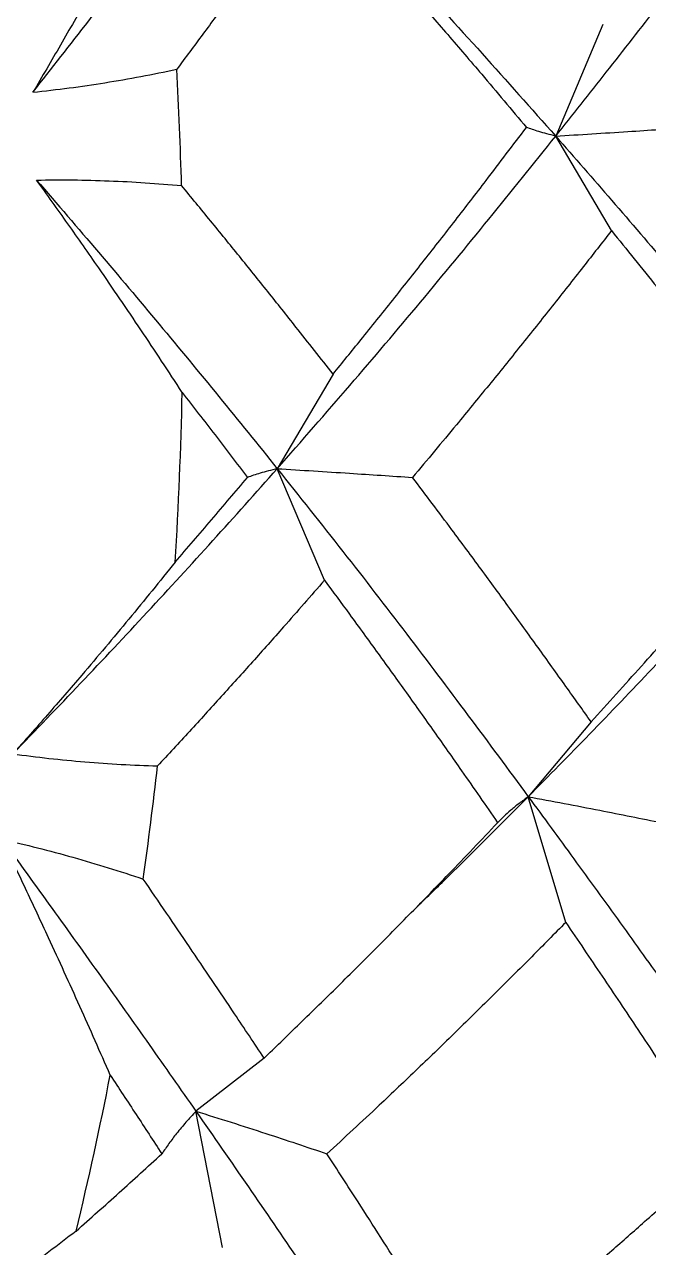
# Model space of a CAD drawing. Header units: inches. Extents: x 0.04 to 1.76, y 0.04 to 1.35.
# Drawn here: x 1.5251 to 1.5528, y 1.1848 to 1.2389 of the extents above; entities that cross this region are included whole.
import ezdxf

# ---------------------------------------------------------------- set-up
doc = ezdxf.new("R2010")
doc.units = ezdxf.units.IN
doc.header["$LTSCALE"] = 0.16341
doc.header["$MEASUREMENT"] = 0
doc.linetypes.add('SLD-Solid', pattern=[0])

msp = doc.modelspace()

# ---------------------------------------------------------------- linework, layer by layer
at = {"color": 7, "linetype": 'SLD-Solid', "lineweight": 25}
for p, q in [((1.5507350925, 1.2388786376), (1.5486440188, 1.2339407871)), ((1.551112945, 1.2297586413), (1.5486440188, 1.2339407871)), ((1.5387949285, 1.2234139369), (1.5363260047, 1.2192317911)), ((1.5384170761, 1.2142939405), (1.5363260047, 1.2192317911)), ((1.5502129423, 1.2080357704), (1.5474335107, 1.2047234067)), ((1.5490896925, 1.1991645435), (1.5474335107, 1.2047234067)), ((1.5357416131, 1.1931636135), (1.5327274926, 1.1908113856)), ((1.5339036089, 1.1847831424), (1.5327274926, 1.1908113856))]:
    msp.add_line(p, q, dxfattribs=at)
for centre, radius, start, end in [((1.3461415039, 1.2266251974), 0.1860204439925224, 1.5799845566, 3.1649858125), ((1.3461730176, 1.2265485007), 0.1859890043279441, 356.4705580929, 358.7845087576), ((1.3571972247, 1.2255511668), 0.1749172498242015, 351.9581456337, 353.6094576716), ((1.3773472148, 1.2220395148), 0.1544580081686029, 346.3202215935, 348.9392628358)]:
    msp.add_arc(centre, radius, start, end, dxfattribs=at)
for points, knots in [([(1.525516288235464, 1.23588076841667), (1.52634179293416, 1.236934513898274), (1.527985355629598, 1.239032499248069), (1.530409330364394, 1.242185469018567), (1.532787106963643, 1.245318623167658), (1.534342769354098, 1.24741023033517), (1.535115496542415, 1.248449171519023)], [0, 0, 0, 0, 0.2539153093385983, 0.5055401027864024, 0.754392335731813, 1, 1, 1, 1]), ([(1.535115496542415, 1.248449171519023), (1.536290712165952, 1.247255333902211), (1.538631438095987, 1.244877517772168), (1.542052027771104, 1.241257135150964), (1.545387614710178, 1.237615447576524), (1.54756095089245, 1.235162965511715), (1.548644018810853, 1.233940787062508)], [0, 0, 0, 0, 0.2533023237104265, 0.5045127935440794, 0.7530771807559615, 0.9999999999999999, 0.9999999999999999, 0.9999999999999999, 0.9999999999999999]), ([(1.548644018810853, 1.233940787062508), (1.549392336873095, 1.234882287049729), (1.550915524111855, 1.236798692436939), (1.553179957237128, 1.239700451178565), (1.555433122337698, 1.242630382835384), (1.557638804039216, 1.245541448650153), (1.559080794994036, 1.247484368599099), (1.55979684975711, 1.248449171519023)], [0, 0, 0, 0, 0.1971496803772153, 0.4012944393944001, 0.6033681355262792, 0.8030430532216429, 1, 1, 1, 1]), ([(1.531153656035266, 1.245931425767816), (1.530890277309207, 1.245439328922951), (1.530363540416235, 1.24445517364593), (1.529561856181958, 1.24298533419757), (1.528751885354601, 1.241520425519118), (1.527811494822904, 1.239845603215467), (1.526737194073635, 1.237963261311437), (1.525923182491281, 1.236574805884728), (1.525516288235464, 1.23588076841667)], [0, 0, 0, 0, 0.1452925671005681, 0.2905737927726776, 0.4358265434186547, 0.5810338865017826, 0.7905743497266543, 1, 1, 1, 1]), ([(1.53789492813848, 1.245136807802885), (1.537405955164836, 1.244453821527494), (1.536547485738208, 1.243254731050448), (1.53530677221304, 1.241544204166468), (1.534176271745103, 1.239997885902883), (1.533033311052899, 1.238446904814642), (1.532263939662169, 1.237413659851964), (1.531878209245115, 1.236895634337662)], [0, 0, 0, 0, 0.2469551584762282, 0.4335688570269495, 0.6212589024610754, 0.810115162495898, 0.9999999999999999, 0.9999999999999999, 0.9999999999999999, 0.9999999999999999]), ([(1.53789492813848, 1.245136807802885), (1.538346788080151, 1.244641415695802), (1.539321961177748, 1.243572294468099), (1.540805142167824, 1.241918571954953), (1.542344760171955, 1.240178451124176), (1.543866858207125, 1.238431487503216), (1.545539659442826, 1.236485247595666), (1.546693289348723, 1.2351116925622), (1.547351614536109, 1.23432786590326)], [0, 0, 0, 0, 0.1400497810388259, 0.3022458204382025, 0.4639773495991624, 0.6253449120906186, 0.7862010340643273, 1, 1, 1, 1]), ([(1.525516288235464, 1.23588076841667), (1.526048522713506, 1.235940611234032), (1.527113774700015, 1.236060384910302), (1.528706354614752, 1.236296689994246), (1.530296164906516, 1.23656971160088), (1.53135060392797, 1.236786940437808), (1.531878209245115, 1.236895634337662)], [0, 0, 0, 0, 0.2492782098709253, 0.4989231611514177, 0.7492782426523044, 1, 1, 1, 1]), ([(1.536326004685775, 1.219231791113915), (1.537400250829949, 1.220455755870547), (1.539536274634924, 1.222889479157143), (1.542655095793146, 1.226571529258141), (1.54568632378474, 1.230251378632381), (1.547661522657438, 1.23271522811915), (1.548644018810853, 1.233940787062508)], [0, 0, 0, 0, 0.2546156657955968, 0.5062760766774946, 0.7544136632424951, 1, 1, 1, 1]), ([(1.538794928536507, 1.223413936866377), (1.539205236143053, 1.223918487110565), (1.540090017556616, 1.225006491990669), (1.541435096622069, 1.22668506124029), (1.542829599917042, 1.228446193198217), (1.544206347023931, 1.230208622753596), (1.545716778693948, 1.232165640598624), (1.546757970916853, 1.233542715968088), (1.547351614536109, 1.23432786590326)], [0, 0, 0, 0, 0.1406693534259168, 0.3033373678274353, 0.4652727561212026, 0.626573275620008, 0.787087929288222, 0.9999999999999999, 0.9999999999999999, 0.9999999999999999, 0.9999999999999999]), ([(1.548644018810853, 1.233940787062508), (1.54851365810148, 1.233973490793845), (1.548263316495648, 1.234036294261692), (1.547919269290785, 1.234135321620459), (1.547618311368637, 1.234230502474632), (1.547438046473067, 1.234296312061224), (1.547351614536109, 1.23432786590326)], [0, 0, 0, 0, 0.2986710715165656, 0.5735608222662952, 0.7955344327569557, 1, 1, 1, 1]), ([(1.548644018810853, 1.233940787062508), (1.549178335338921, 1.233974072090342), (1.550243818110576, 1.234040445900336), (1.551774632414427, 1.234138804893008), (1.553233999824775, 1.234234369879954), (1.554162202453015, 1.234296757515024), (1.55462503275086, 1.23432786590326)], [0, 0, 0, 0, 0.2679648528902837, 0.534349807960392, 0.7678125330440112, 1, 1, 1, 1]), ([(1.548644018810853, 1.233940787062508), (1.549470936144016, 1.232997239962805), (1.551156799304464, 1.231073599918336), (1.553662484399707, 1.228147746367649), (1.556160127061297, 1.225177614281286), (1.558609819837172, 1.222210406994117), (1.560210902866797, 1.220221280376131), (1.56100736019204, 1.219231791113915)], [0, 0, 0, 0, 0.1958652717369839, 0.3993168758110945, 0.6013689721007501, 0.8017013506701384, 1, 1, 1, 1]), ([(1.525677188536798, 1.231997285283816), (1.526211590778622, 1.232001960371522), (1.527280631780647, 1.232011312616059), (1.528884939413424, 1.231968217191437), (1.530489307216496, 1.231888151808021), (1.531557159382633, 1.231798881338833), (1.532091224433123, 1.231754234486819)], [0, 0, 0, 0, 0.2496523607071899, 0.4994152137855802, 0.7496424621290889, 1, 1, 1, 1]), ([(1.532120171546327, 1.222603165623979), (1.531817273456162, 1.223066792231662), (1.531211886529241, 1.223993419029183), (1.530292046854576, 1.225374200846192), (1.529364529330326, 1.226746900874141), (1.528290178725453, 1.228311640898568), (1.527065712616035, 1.230064809923892), (1.526139666640999, 1.23135363239062), (1.525677188536798, 1.231997285283816)], [0, 0, 0, 0, 0.1458338456965522, 0.2914706515295984, 0.4368946511192844, 0.582089540097479, 0.7912906675999929, 1, 1, 1, 1]), ([(1.525677188536798, 1.231997285283816), (1.526590922687167, 1.230937123766049), (1.528413348475795, 1.2288226513133), (1.531099660810373, 1.225629213362146), (1.533740188711708, 1.222437840384168), (1.535466761342938, 1.220297132391059), (1.536326004685775, 1.219231791113915)], [0, 0, 0, 0, 0.2525574641979317, 0.503721170626259, 0.7530226805308315, 1, 1, 1, 1]), ([(1.538794928536507, 1.223413936866377), (1.538249116601018, 1.224109212939879), (1.537291694590075, 1.225328813635961), (1.53590768812282, 1.227064339429354), (1.534648318771782, 1.228628548194877), (1.533376375370755, 1.230193210915281), (1.532520145183635, 1.231233240895899), (1.532091224433123, 1.231754234486819)], [0, 0, 0, 0, 0.2478098398324007, 0.4346892762086009, 0.6223247324221849, 0.810806998333198, 1, 1, 1, 1]), ([(1.551112944953156, 1.229758641310046), (1.550698218334331, 1.229227185671481), (1.549826698464515, 1.228110367681243), (1.548487529823843, 1.226412340633838), (1.547093437783464, 1.224661466582706), (1.545680591101539, 1.222912633181904), (1.544089949009214, 1.220969635059355), (1.54295994697404, 1.219618500513018), (1.542312800257083, 1.218844712273163)], [0, 0, 0, 0, 0.1442415821836289, 0.3031139049692483, 0.4627192911526635, 0.6231211932859038, 0.7841633246100244, 1, 1, 1, 1]), ([(1.551112944953156, 1.229758641310046), (1.551786655459174, 1.228925598157455), (1.553129695029132, 1.227264929506133), (1.554802258395394, 1.225157086195567), (1.556143851867942, 1.223448514338459), (1.557250615011063, 1.222027124269017), (1.558434252640529, 1.220494250745546), (1.559272954136329, 1.219393677364261), (1.559691297747828, 1.218844712273163)], [0, 0, 0, 0, 0.2315260881808205, 0.4615464581990611, 0.5814829006977831, 0.7009751706378713, 0.8508466627642547, 1, 1, 1, 1]), ([(1.532120171546327, 1.222603165623979), (1.532605019034553, 1.221976930538307), (1.533572058401431, 1.220727890385533), (1.534529250579996, 1.219471288048865), (1.535006532385289, 1.218844712273163)], [0, 0, 0, 0, 0.5013730617722756, 1, 1, 1, 1]), ([(1.524625669525329, 1.206617414532693), (1.525626928357352, 1.207654960585389), (1.527626957260225, 1.209727473732928), (1.530575381261641, 1.212874417383987), (1.533479838552604, 1.216036871672955), (1.535379227203572, 1.21816900080491), (1.536326004685775, 1.219231791113915)], [0, 0, 0, 0, 0.2513899006647542, 0.5021549385030867, 0.7518419973654403, 1, 1, 1, 1]), ([(1.531809255901521, 1.215098751416617), (1.532346094662219, 1.215721641317153), (1.533417843044484, 1.216965182752876), (1.534477605126314, 1.218218954693128), (1.535006532385289, 1.218844712273163)], [0, 0, 0, 0, 0.5008999962873373, 1, 1, 1, 1]), ([(1.536326004685775, 1.219231791113915), (1.536194200540472, 1.219199131649525), (1.535940562930311, 1.219136283334108), (1.535590407017662, 1.219037403666076), (1.535281899854026, 1.218942166805294), (1.535095893852852, 1.218876337940682), (1.535006532385289, 1.218844712273163)], [0, 0, 0, 0, 0.2960885061383737, 0.5697785977871817, 0.7933119596375708, 1, 1, 1, 1]), ([(1.536326004685775, 1.219231791113915), (1.536860621052317, 1.219198572284065), (1.537926596160565, 1.219132337039577), (1.539458671153178, 1.219034025120558), (1.540919666585582, 1.218938402512223), (1.541849304253872, 1.218875883044663), (1.542312800257083, 1.218844712273163)], [0, 0, 0, 0, 0.2678547082246156, 0.5340772738427085, 0.7677016231750508, 1, 1, 1, 1]), ([(1.536326004685775, 1.219231791113915), (1.537298114078651, 1.218011251972473), (1.539227229615403, 1.215589136685631), (1.542043373771078, 1.211945680906105), (1.544771293569166, 1.208328004284413), (1.54655044971032, 1.205919056491043), (1.547433510667494, 1.2047234066574)], [0, 0, 0, 0, 0.2561647748544411, 0.5083496268644994, 0.7559757465613063, 1, 1, 1, 1]), ([(1.550212942263558, 1.208035770373538), (1.54984170545741, 1.208557645646193), (1.549060805922925, 1.209655414376894), (1.547861345435159, 1.211328425207593), (1.546611440934759, 1.213058566234036), (1.545342937334226, 1.21479216091723), (1.543912227460375, 1.216724583996989), (1.542895563865791, 1.218072227221888), (1.542312800257083, 1.218844712273163)], [0, 0, 0, 0, 0.1435028823270791, 0.3018594389093592, 0.4612552450432202, 0.6217495367170355, 0.7831823563347975, 1, 1, 1, 1]), ([(1.547433510667494, 1.2047234066574), (1.548338096799684, 1.205643170979867), (1.550184844771694, 1.207520905821024), (1.552930481050533, 1.210391112235881), (1.555672578443483, 1.213320441542238), (1.558367543962822, 1.216262808853066), (1.560129539482356, 1.218244512497165), (1.56100736019204, 1.219231791113915)], [0, 0, 0, 0, 0.194765769932721, 0.3976219376359433, 0.5996534510709598, 0.8005485894803251, 1, 1, 1, 1]), ([(1.550212942263558, 1.208035770373538), (1.550955430009531, 1.208854272646905), (1.552437324425447, 1.210487880682724), (1.554282152524568, 1.212568245193905), (1.5557638609972, 1.214259958399348), (1.556988164659712, 1.215671716901327), (1.558298886010284, 1.217198048867726), (1.559227648336209, 1.218296401383158), (1.559691297747828, 1.218844712273163)], [0, 0, 0, 0, 0.2305950661227425, 0.4602332397793948, 0.5801903318932384, 0.6998558310212335, 0.850164392478582, 1, 1, 1, 1]), ([(1.531809255901521, 1.215098751416617), (1.531469716537504, 1.214676204172242), (1.53079146164069, 1.21383213491841), (1.529762397122255, 1.21257810396677), (1.528726525078854, 1.211335039411976), (1.527529084267955, 1.209922933662489), (1.526167092834007, 1.208346521518322), (1.525138817664079, 1.207193043580457), (1.524625669525329, 1.206617414532693)], [0, 0, 0, 0, 0.1462896794901163, 0.2922244133750609, 0.4377901198485849, 0.5829722803650023, 0.7918874204139715, 1, 1, 1, 1]), ([(1.538417076129774, 1.214293940547987), (1.537814175635264, 1.213605292291638), (1.536757402938151, 1.212398219678746), (1.535230026899113, 1.210685123756946), (1.533842070367766, 1.209145691123481), (1.532441772948947, 1.207610002070308), (1.531499352043986, 1.20659174394807), (1.531027592182231, 1.206082021266357)], [0, 0, 0, 0, 0.2485428146197995, 0.4356494362589555, 0.6232375260600679, 0.8113991193479854, 1, 1, 1, 1]), ([(1.538417076129774, 1.214293940547987), (1.538785636894152, 1.213794021997554), (1.539579641369276, 1.212717028446949), (1.540786447834948, 1.211059399003196), (1.542036091715925, 1.209325309537439), (1.543268188116376, 1.207595465664458), (1.544617543224529, 1.205681183968882), (1.545547639036059, 1.204337849216849), (1.546077391578349, 1.203572729117162)], [0, 0, 0, 0, 0.1414007081580597, 0.3046249246109299, 0.4667999822406743, 0.6280202078361617, 0.7881323212761745, 1, 1, 1, 1]), ([(1.524625669525329, 1.206617414532693), (1.525156901257623, 1.206548377362111), (1.526219059590327, 1.206410342674908), (1.527818996532003, 1.206259022288143), (1.529421800572948, 1.206143964817681), (1.530492416110457, 1.206102665729984), (1.531027592182231, 1.206082021266357)], [0, 0, 0, 0, 0.250033390906733, 0.4999231662220983, 0.7500230978253357, 1, 1, 1, 1]), ([(1.542519440297139, 1.199868593997647), (1.54297255630837, 1.200304126403506), (1.544632699143376, 1.201899845789005), (1.546254419424115, 1.203534738349517), (1.547433510667494, 1.2047234066574)], [0, 0, 0, 0, 0.27293796755051, 1, 1, 1, 1]), ([(1.547433510667494, 1.2047234066574), (1.547296733844366, 1.204625344274517), (1.54702939774474, 1.204433677189696), (1.546670266685731, 1.20413963248547), (1.546353200814378, 1.203855428657629), (1.546168138827667, 1.203665743426799), (1.546077391578349, 1.203572729117162)], [0, 0, 0, 0, 0.283354967588255, 0.5538292973380194, 0.7812151230379945, 1, 1, 1, 1]), ([(1.547433510667494, 1.2047234066574), (1.547962404895053, 1.204624448705105), (1.549017338379236, 1.204427066975521), (1.550531873927161, 1.204134688687806), (1.551975523081703, 1.203850595804918), (1.552893147802883, 1.203665196706018), (1.55335081208467, 1.203572729117162)], [0, 0, 0, 0, 0.2677766523251702, 0.5341078463342774, 0.7676368203950593, 1, 1, 1, 1]), ([(1.547433510667494, 1.2047234066574), (1.548104442680364, 1.203809704515482), (1.549467591740797, 1.201953313417162), (1.551496037640186, 1.199154739962548), (1.553511358628794, 1.196344911902867), (1.555480927261595, 1.193569414268532), (1.556770035737282, 1.191725252369317), (1.55740884812048, 1.190811385553561)], [0, 0, 0, 0, 0.1986498082199109, 0.4036016976913787, 0.6056983695666012, 0.8046054548655993, 1, 1, 1, 1]), ([(1.535741613068069, 1.193163613489731), (1.536233698192598, 1.193636303034701), (1.537296401682892, 1.194657119971092), (1.538913751089617, 1.196240886128292), (1.540594773460002, 1.197912522223876), (1.542258981853379, 1.199596373769999), (1.544090997300006, 1.201478607947488), (1.545355352024926, 1.202811531639576), (1.546077391578349, 1.203572729117162)], [0, 0, 0, 0, 0.1395314565420113, 0.3013311284607274, 0.4628907460390995, 0.6243138077735199, 0.7854555488929931, 1, 1, 1, 1]), ([(1.524147363852734, 1.202839864382646), (1.524672123954367, 1.202717115048008), (1.525722828440792, 1.202471339356967), (1.527287940397248, 1.202048309938644), (1.52884745559924, 1.201589787603546), (1.529878364539336, 1.201250624670564), (1.530394362623061, 1.201080864358395)], [0, 0, 0, 0, 0.2490018126418064, 0.4985655747373804, 0.7490183735095501, 1, 1, 1, 1]), ([(1.528936067007356, 1.192406827055189), (1.528714012829531, 1.192913999195631), (1.528269600835626, 1.193929036986832), (1.527591799740928, 1.195447826413424), (1.526905353124479, 1.196964993346799), (1.526106161693193, 1.198704322711473), (1.52519061324899, 1.200664688780539), (1.52449528831215, 1.202114441681023), (1.524147363852734, 1.202839864382646)], [0, 0, 0, 0, 0.1446795548443023, 0.2895569454055119, 0.4346143768665539, 0.5798344359472115, 0.7897589040849581, 1, 1, 1, 1]), ([(1.524147363852734, 1.202839864382646), (1.52488633885821, 1.201821361777466), (1.526354637478016, 1.199797658731527), (1.528523177938897, 1.196771034135414), (1.530646520516669, 1.193781609950596), (1.532037896846224, 1.191795663130659), (1.532727492614215, 1.190811385553561)], [0, 0, 0, 0, 0.2554959090961255, 0.5076549110754714, 0.7559832789290719, 1, 1, 1, 1]), ([(1.535741613068069, 1.193163613489731), (1.535307681281238, 1.193815716308461), (1.534545062758728, 1.194961762077026), (1.533443665680426, 1.196600563722744), (1.53243880894925, 1.198086817296022), (1.531421936993952, 1.199581825935746), (1.530737728205211, 1.200579958326443), (1.530394362623061, 1.201080864358395)], [0, 0, 0, 0, 0.2459562172172778, 0.4322586467929316, 0.6200120455014971, 0.8093055988849882, 1, 1, 1, 1]), ([(1.549089692525563, 1.19916454346527), (1.548588574681033, 1.19865720260512), (1.547537185054729, 1.197592756540818), (1.545921931969344, 1.195983030915218), (1.544244091963844, 1.194333132324954), (1.542548603740045, 1.192696062151079), (1.540646231254986, 1.190889309405879), (1.539296692623518, 1.189641891744051), (1.538524894501862, 1.188928496376279)], [0, 0, 0, 0, 0.1454133952914418, 0.3050901838834868, 0.4650100239298514, 0.6252564814141786, 0.7856850207891626, 1, 1, 1, 1]), ([(1.549089692525563, 1.19916454346527), (1.549626895423672, 1.198370549284529), (1.550694642785528, 1.196792402191879), (1.552027817050916, 1.194800580373654), (1.553094699348829, 1.193196911925037), (1.55397195610695, 1.191871845168946), (1.554908381468801, 1.190450517982677), (1.555572717731444, 1.189434311168604), (1.555903389701037, 1.188928496376279)], [0, 0, 0, 0, 0.2338814740145861, 0.4648640722987474, 0.5847463052543281, 0.7037989378009799, 0.8525665477854466, 1, 1, 1, 1]), ([(1.528936067007356, 1.192406827055189), (1.529319597171245, 1.191824881609473), (1.530082737407339, 1.190666938827777), (1.530841295740962, 1.189505989341929), (1.531218626630068, 1.188928496376279)], [0, 0, 0, 0, 0.5025683953611046, 1, 1, 1, 1]), ([(1.532727492614215, 1.190811385553561), (1.532577927899482, 1.190650367621393), (1.53228192686794, 1.190331699718315), (1.531885963605024, 1.189852282741334), (1.531530427144285, 1.189386754390329), (1.531322017326874, 1.189080451274457), (1.531218626630068, 1.188928496376279)], [0, 0, 0, 0, 0.2728568899421446, 0.5400065184497942, 0.7718003538661888, 1, 1, 1, 1]), ([(1.532727492614215, 1.190811385553561), (1.533246017533821, 1.190649745512242), (1.534280663012748, 1.190327214942077), (1.535764381418075, 1.189849058488442), (1.537178623534474, 1.189383895935698), (1.538076783168026, 1.189080077825291), (1.538524894501862, 1.188928496376279)], [0, 0, 0, 0, 0.2673031315677814, 0.5333667990145639, 0.7671865687406975, 1, 1, 1, 1]), ([(1.532727492614215, 1.190811385553561), (1.533502908218942, 1.189696915416312), (1.535033933559454, 1.187496441230637), (1.537274698940622, 1.184224147062604), (1.539431848526481, 1.181022036577132), (1.540846769759348, 1.178915143696556), (1.54154515636352, 1.177875208942563)], [0, 0, 0, 0, 0.2601623017392144, 0.5136794696678219, 0.7599585504631279, 1, 1, 1, 1]), ([(1.527423658255871, 1.18551093126108), (1.528060093654412, 1.186076552452427), (1.529332561449617, 1.187207436674022), (1.530590070991406, 1.18835493094941), (1.531218626630068, 1.188928496376279)], [0, 0, 0, 0, 0.5001583544503488, 1, 1, 1, 1]), ([(1.544711748723968, 1.17920314171977), (1.544422184090025, 1.179663844383136), (1.543811558822726, 1.180635360424759), (1.542875897309606, 1.182123405085604), (1.541899463584292, 1.183672477015304), (1.54090613111052, 1.18523544253048), (1.539781735480406, 1.186990625506978), (1.538983512372812, 1.188221372541659), (1.538524894501862, 1.188928496376279)], [0, 0, 0, 0, 0.1416231898262593, 0.2986507605079338, 0.457488450020695, 0.6182060052123509, 0.7806408416830273, 1, 1, 1, 1]), ([(1.544711748723968, 1.17920314171977), (1.545541915202898, 1.179891611354654), (1.547202165605379, 1.181268482159995), (1.549334052054882, 1.183089839272472), (1.551124731914594, 1.184645687490525), (1.552655061966309, 1.185994797670689), (1.554249899992702, 1.187420205106864), (1.555352332676633, 1.188425829504711), (1.555903389701037, 1.188928496376279)], [0, 0, 0, 0, 0.2181926407768337, 0.4363635835246992, 0.5672606755442567, 0.698111703736338, 0.849099479118899, 1, 1, 1, 1]), ([(1.527423658255871, 1.18551093126108), (1.527023320045076, 1.185203560594203), (1.526224122455333, 1.184589954674252), (1.525015054722059, 1.183687740705092), (1.523801497532477, 1.182801168415422), (1.522403336836854, 1.181804247279149), (1.520818435180933, 1.180703597153559), (1.519626675262604, 1.179912485805859), (1.519032405283215, 1.179517998865107)], [0, 0, 0, 0, 0.1468061497643206, 0.2930700040301599, 0.4387847645658169, 0.583943267689953, 0.7925336958121525, 1, 1, 1, 1])]:
    msp.add_open_spline(points, degree=3, knots=knots, dxfattribs=at)

doc.saveas('drawing.dxf')
